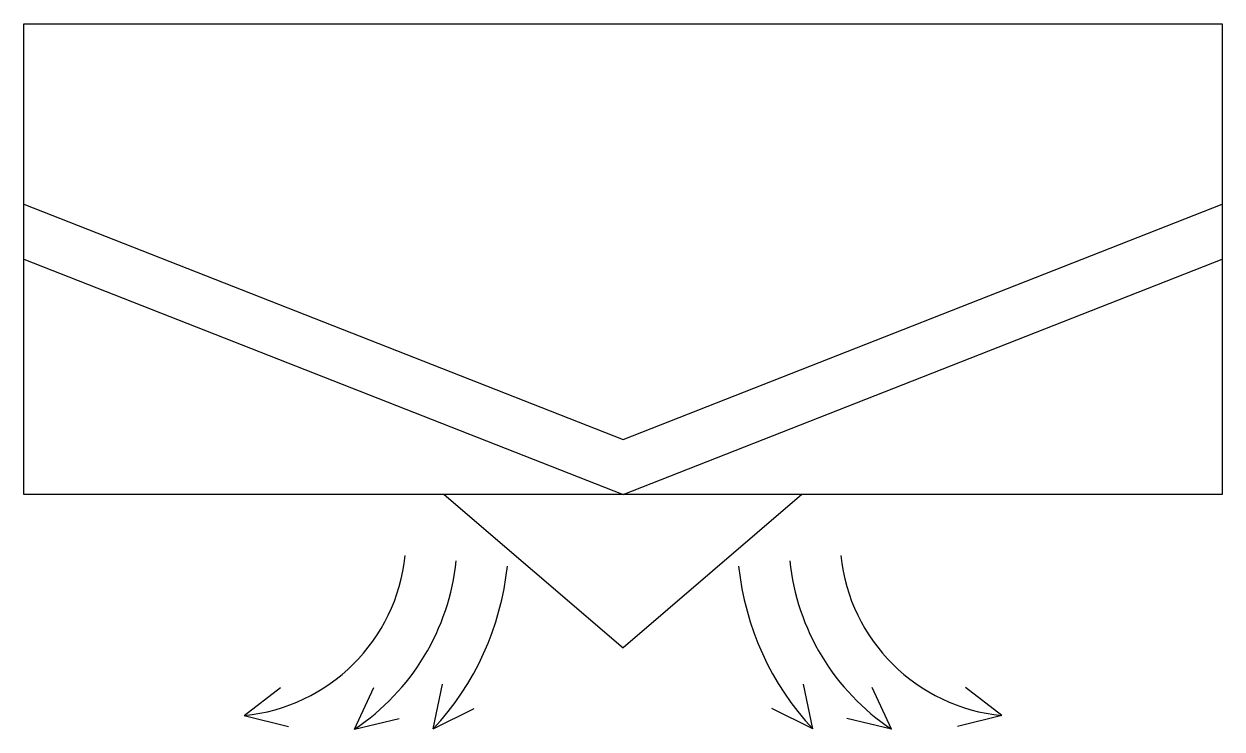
# Model space of a CAD drawing. Header units: millimetres. Extents: x -350 to 350, y -412 to 0.
import ezdxf

# ---------------------------------------------------------------- set-up
doc = ezdxf.new("R2010")
doc.units = ezdxf.units.MM

msp = doc.modelspace()

# ---------------------------------------------------------------- linework, layer by layer
at = {"color": 0, "linetype": 'ByBlock', "lineweight": -2}
for p, q in [((-350, 0), (350, 0)), ((-350, -275), (-350, 0)), ((350, 0), (350, -275)), ((-350, -105.27), (0, -242.77)), ((0, -242.77), (350, -105.27)), ((-350, -137.5), (0, -275)), ((0, -275), (350, -137.5)), ((350, -275), (-350, -275)), ((-104.57, -275), (0, -364.63)), ((104.57, -275), (0, -364.63)), ((-221.37, -404.21), (-200.18, -387.82)), ((-156.87, -412.08), (-145.56, -387.8)), ((-110.82, -412.04), (-105.42, -385.81)), ((110.82, -412.04), (105.42, -385.81)), ((156.87, -412.08), (145.56, -387.8)), ((221.37, -404.21), (200.18, -387.82)), ((-221.37, -404.21), (-195.38, -410.68)), ((-156.87, -412.08), (-130.8, -405.91)), ((-110.82, -412.04), (-86.88, -400.04)), ((110.82, -412.04), (86.88, -400.04)), ((156.87, -412.08), (130.8, -405.91)), ((221.37, -404.21), (195.38, -410.68))]:
    msp.add_line(p, q, dxfattribs=at)
for centre, radius, start, end in [((-231.7, -299.67), 105.04, 275.64313, 354.01107), ((-231.7, -299.67), 135.04, 303.6516, 354.01107), ((231.7, -299.67), 135.04, 185.98893, 236.3484), ((231.7, -299.67), 105.04, 185.98893, 264.35687), ((-231.7, -299.67), 165.04, 317.08805, 354.01107), ((231.7, -299.67), 165.04, 185.98893, 222.91195)]:
    msp.add_arc(centre, radius, start, end, dxfattribs=at)

doc.saveas('drawing.dxf')
